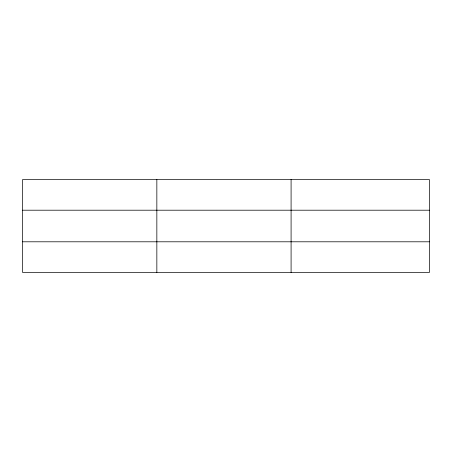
<?xml version="1.0" encoding="UTF-8"?>
<svg xmlns="http://www.w3.org/2000/svg" width="452" height="452" viewBox="0 0 452 452"><rect width="100%" height="100%" fill="white"/><g stroke="black" fill="none" stroke-linecap="round" stroke-linejoin="round"><path stroke-width="0.68" d="M156.844 179.529L156.844 272.471M291.088 179.529L291.088 272.471M429.4 241.797L429.4 272.471L22.6 272.471L22.6 179.529L429.4 179.529L429.4 241.797L22.6 241.797M22.6 210.203L429.4 210.203"/></g></svg>
